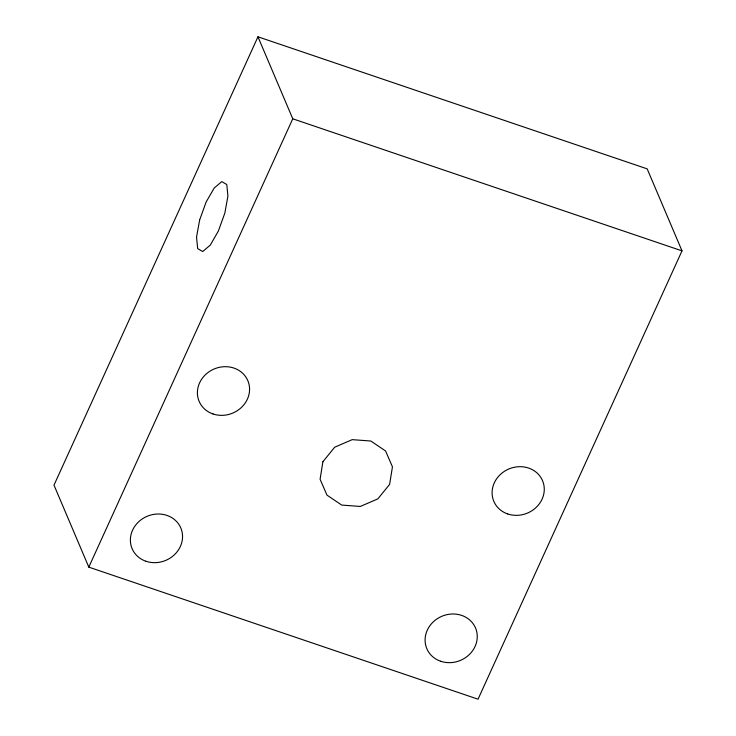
<?xml version="1.0" encoding="UTF-8"?>
<svg xmlns="http://www.w3.org/2000/svg" width="736" height="736" viewBox="0 0 736 736"><rect width="100%" height="100%" fill="white"/><g stroke="black" fill="none" stroke-linecap="round" stroke-linejoin="round"><path stroke-width="1.1" d="M257.959 36.8L53.995 485.134L88.808 567.134L478.041 699.2L682.005 250.866L647.192 168.866L257.959 36.8L292.762 118.8L88.808 567.134M292.762 118.8L682.005 250.866M322.902 461.73L320.086 479.256L326.968 495.116L341.697 505.071L360.327 506.442L377.872 498.861L389.629 484.371L392.444 466.836L385.563 450.975L370.834 441.02L352.204 439.65L334.659 447.23L322.902 461.73M199.631 220.046L196.54 237.066L197.662 248.593L202.685 251.537L210.266 245.116L218.371 231.04L224.839 213.09L227.921 196.07L226.798 184.543L221.775 181.599L214.194 188.03L206.089 202.096L199.631 220.046M146.022 561.283A26.459 23.938 -23 0 0 182.39 533.885A26.459 23.938 -23 0 0 140.981 519.837A26.459 23.938 -23 0 0 146.022 561.283M440.735 661.278A26.459 23.938 -23 0 0 477.103 633.88A26.459 23.938 -23 0 0 435.684 619.832A26.459 23.938 -23 0 0 440.735 661.278M507.748 513.967A26.459 23.938 -23 0 0 544.116 486.57A26.459 23.938 -23 0 0 502.697 472.521A26.459 23.938 -23 0 0 507.748 513.967M213.044 413.972A26.459 23.938 -23 0 0 249.412 386.575A26.459 23.938 -23 0 0 207.994 372.526A26.459 23.938 -23 0 0 213.044 413.972"/></g></svg>
